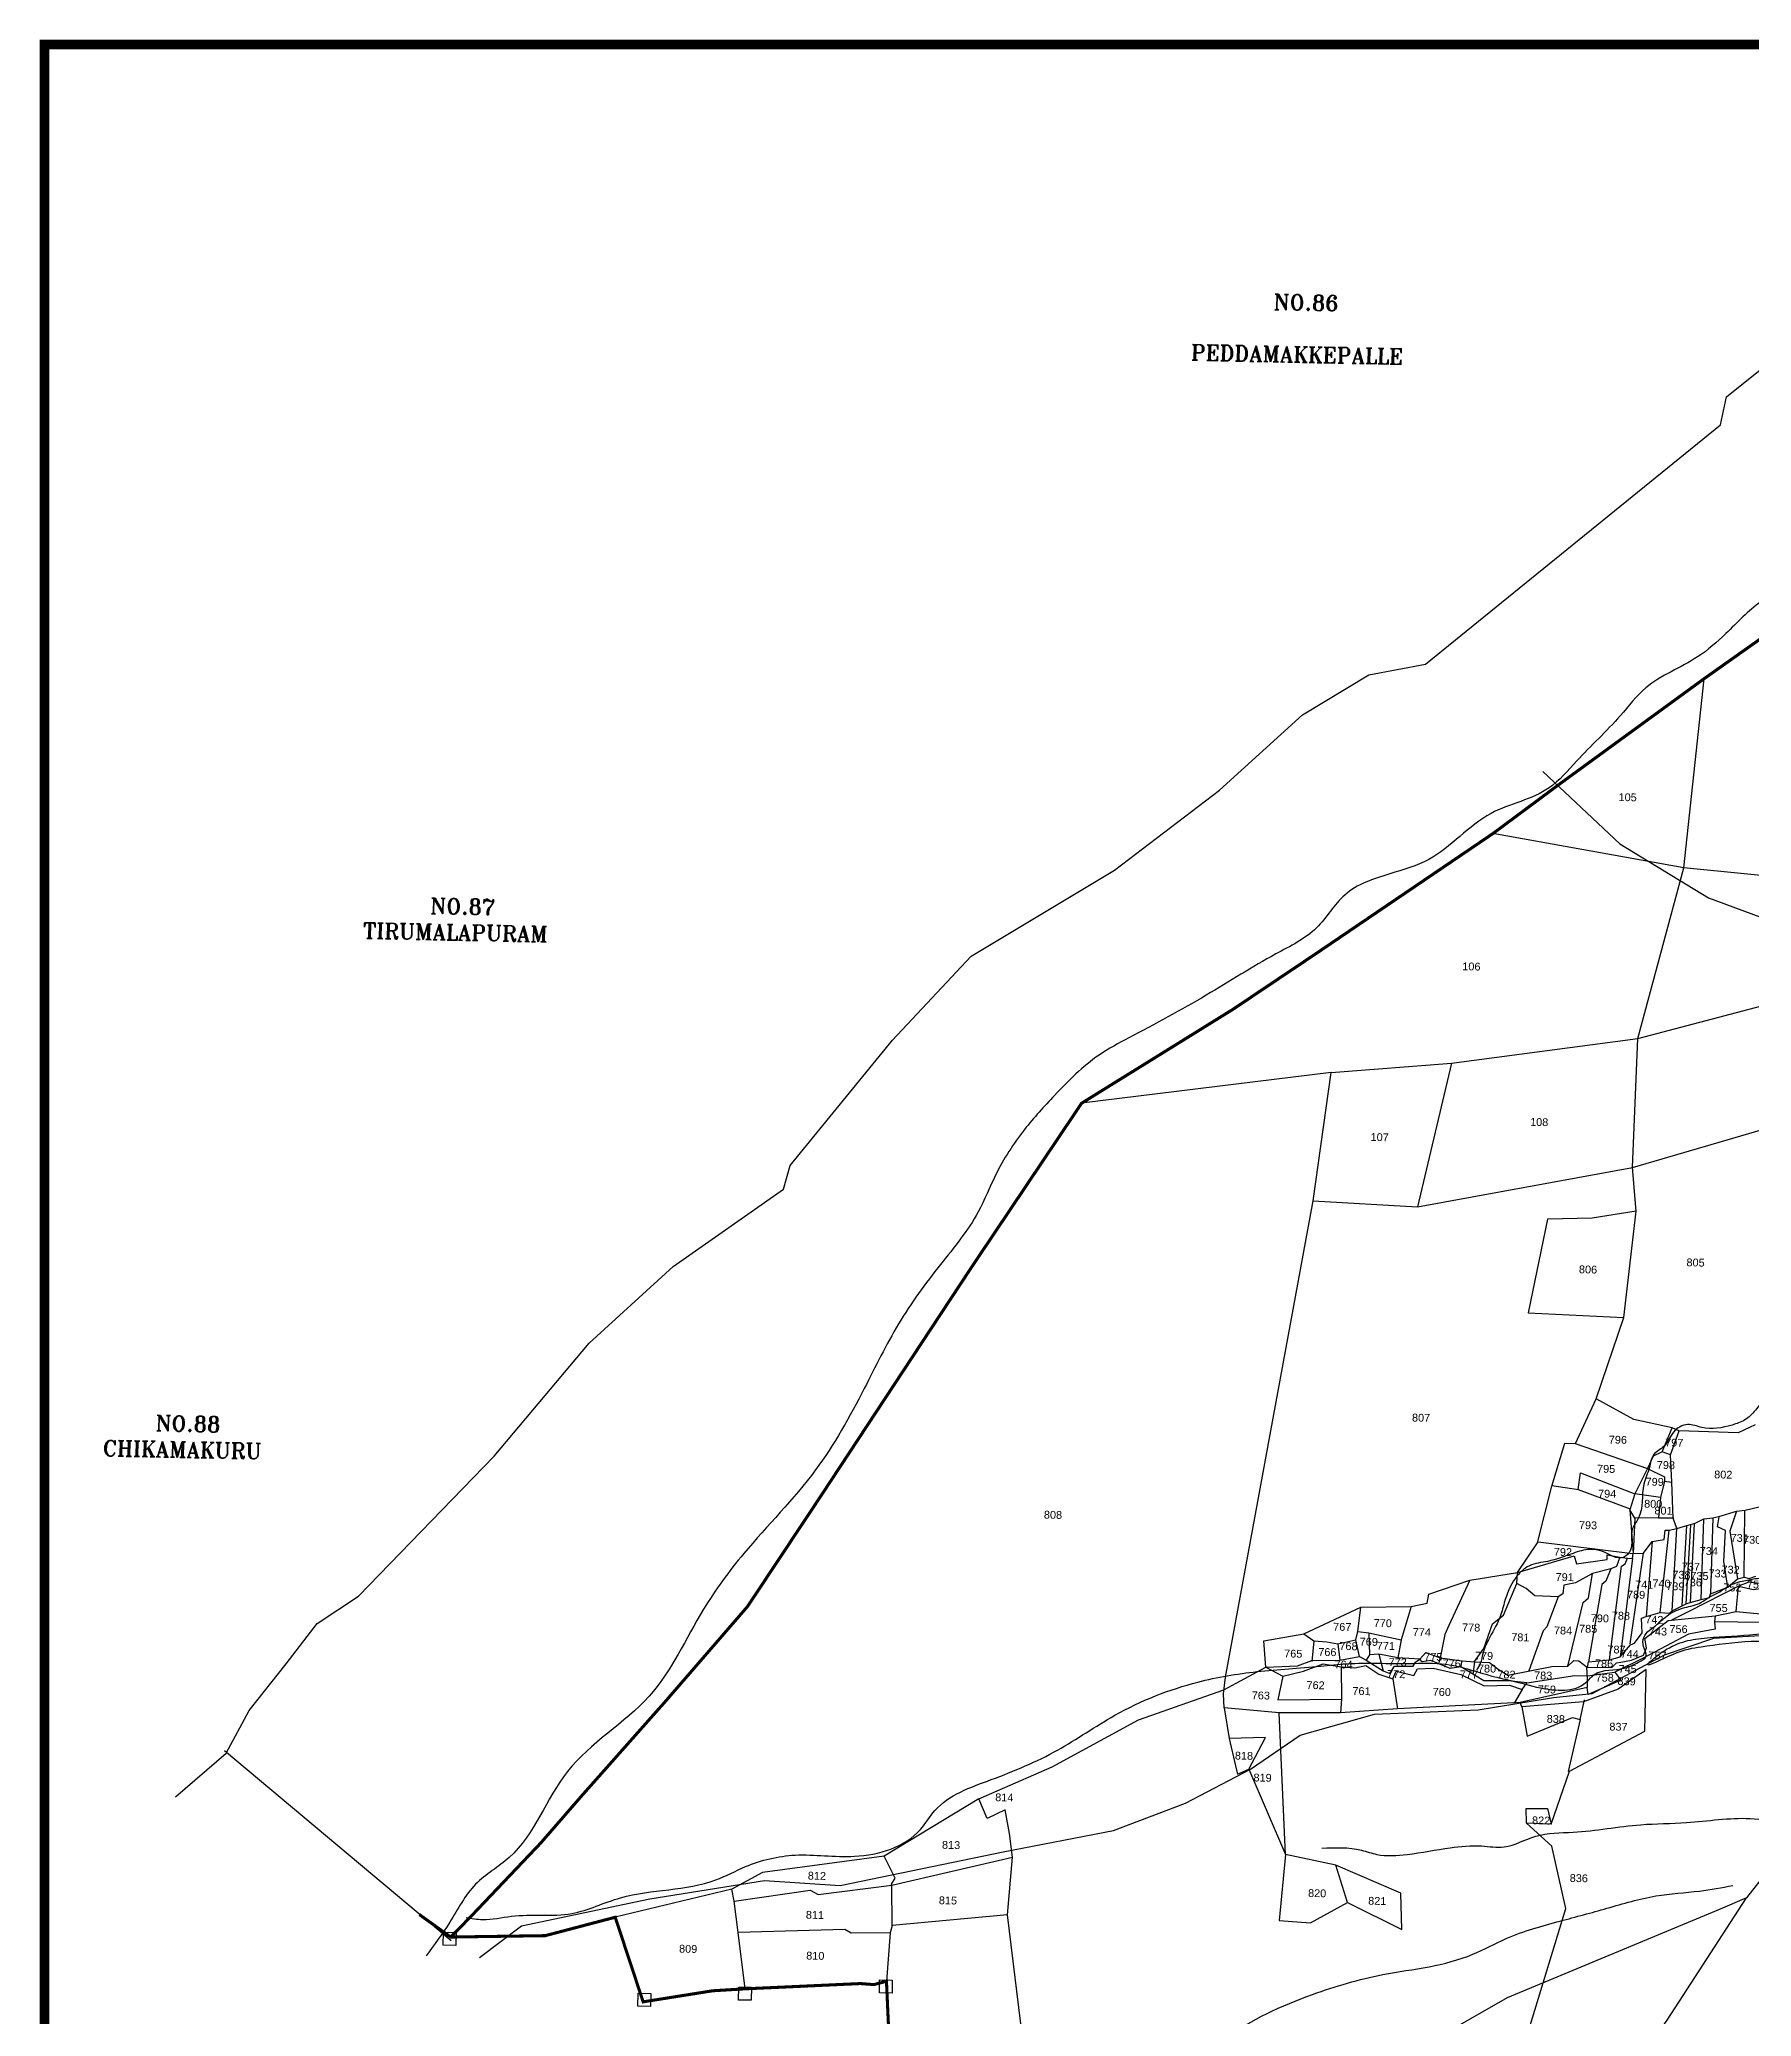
# Model space of a CAD drawing. Header units: inches. Extents: x 180371 to 213934, y 1621195 to 1632901.
# Drawn here: x 180371 to 183171, y 1626032 to 1629266 of the extents above; entities that cross this region are included whole.
import ezdxf
from ezdxf.enums import TextEntityAlignment as Align

# ---------------------------------------------------------------- set-up
doc = ezdxf.new("R2010")
doc.units = ezdxf.units.IN
doc.header["$MEASUREMENT"] = 0
for name, color, linetype in [('DIMENSION', 7, 'Continuous'), ('PAPER SIZE', 5, 'Continuous'), ('PLOTS', 7, 'Continuous'), ('ROAD', 1, 'Continuous'), ('STREAM', 4, 'Continuous'), ('VILLAGE BOUNDARY', 5, 'Continuous'), ('VILLAGE BOUNDRY STONES', 1, 'Continuous')]:
    doc.layers.add(name, color=color, linetype=linetype)
doc.styles.add('section', font='romant.shx', dxfattribs={"height": 2})
doc.styles.get("Standard").update_dxf_attribs({"font": 'arial.ttf'})

msp = doc.modelspace()

# ---------------------------------------------------------------- linework, layer by layer
at = {"layer": 'PAPER SIZE', "color": 5, "const_width": 16}
msp.add_lwpolyline([(180378.6, 1629257.8), (190010.1, 1629257.8), (190010.1, 1621202.7), (180378.6, 1621202.7)], close=True, dxfattribs=at)
at = {"layer": 'PLOTS'}
for points in [[(182483.4, 1627575.9), (182680.2, 1627591.2), (182985.2, 1627631.9), (183370, 1627733.1), (183557.9, 1627731.3), (183656.1, 1627740.2), (183647.3, 1627856.9), (183404, 1628440)], [(183176.9, 1626999.6), (183149.4, 1626986.5), (183052.2, 1626990.1), (183041, 1626995), (182978.3, 1627008.2), (182917.1, 1627042), (182962.2, 1627175.3), (182982.5, 1627349.1), (182976.1, 1627420.7), (182985.2, 1627631.9), (183060.5, 1627910.8), (183093.5, 1628220.3)], [(184455.2, 1628052.1), (184331.7, 1628044.9), (184309, 1627941), (184159.7, 1627946.1), (184137.9, 1627866), (184088.5, 1627865.6), (184063.7, 1627863.2), (183928.9, 1627856.3), (183723.4, 1627856.5), (183647.3, 1627856.9), (183262.9, 1627890.9), (183060.5, 1627910.8), (182748.1, 1627967)], [(182680.2, 1627591.2), (182624.6, 1627356.4)], [(183225.1, 1626675.8), (183110.7, 1626677.4), (183111.4, 1626665.6), (183068, 1626657), (182994, 1626618.1), (182947.6, 1626595), (182957.5, 1626582.1), (182903.9, 1626558.7), (182902.3, 1626570), (182792.7, 1626545.6), (182591.9, 1626535), (182498.8, 1626528.8), (182398.3, 1626528.7), (182308.4, 1626536.7), (182307.4, 1626559.7), (182310.5, 1626586.7), (182454.2, 1627365.9), (182483.4, 1627575.9), (182075.2, 1627525.8)], [(182454.2, 1627365.9), (182624.6, 1627356.4), (182976.1, 1627420.7), (183366, 1627534.7)], [(182982.5, 1627349.1), (182910.5, 1627337.7), (182837.3, 1627336.3), (182805.8, 1627183), (182962.2, 1627175.3)], [(182376.3, 1626603.5), (182373.3, 1626646.2), (182438.9, 1626658), (182532.1, 1626701.2), (182614.3, 1626702.6), (182640.3, 1626707.8), (182643.2, 1626722.9), (182710.3, 1626745.4), (182788.2, 1626757.9), (182820.8, 1626806.5), (182844.4, 1626899.6), (182865.4, 1626969.7), (182882.9, 1626969.4), (182917.1, 1627042)], [(183038.7, 1626950.8), (183024.7, 1626955.3), (183041, 1626995)], [(182882.4, 1626969.1), (183000.6, 1626928.2), (183028.6, 1626914.5), (183028.9, 1626907.5), (183022.1, 1626881), (183018.6, 1626847.4), (182980, 1626847.2), (182971.7, 1626860.4)], [(183041, 1626695.2), (183048.6, 1626830), (183043.1, 1626846.9), (183040.6, 1626905.8), (183038.7, 1626950.8), (183052.6, 1626989.7)], [(183024.7, 1626955.3), (183010.3, 1626948.6), (183000.6, 1626928.2), (182980.4, 1626887.1), (182971.7, 1626860.4), (182977.4, 1626789.2)], [(182972.8, 1626861.6), (182887.9, 1626893.2), (182844.5, 1626899.8)], [(182887.4, 1626893.9), (182891, 1626921.1), (182980.4, 1626887.1)], [(183028.9, 1626907.5), (183040.6, 1626905.8)], [(182822.2, 1626808.5), (182971.9, 1626789.9), (182977.4, 1626789.2), (182994.1, 1626789.6), (183008.4, 1626808.8), (183028.1, 1626812.3), (183030, 1626827.3), (183036.2, 1626827.3), (183048.6, 1626830), (183065, 1626834.9), (183071.4, 1626836.8), (183078.9, 1626839), (183093, 1626845.7), (183107.7, 1626847.5), (183117.6, 1626850), (183146.7, 1626858.6), (183160.6, 1626860.2), (183183.6, 1626865.6)], [(183022.1, 1626881), (182980.4, 1626887.1)], [(182980, 1626847.2), (182977.4, 1626789.2)], [(183018.6, 1626847.4), (183043.9, 1626847.5)], [(183057.4, 1626703.6), (183065, 1626834.9)], [(183064, 1626707.1), (183071.5, 1626836.2)], [(183077.2, 1626837.8), (183070.5, 1626708.8)], [(183088.8, 1626713.8), (183093, 1626845.7)], [(183107.7, 1626847.5), (183104.1, 1626723.4)], [(183132.1, 1626734), (183125.7, 1626776.2), (183128.6, 1626826.8), (183115.1, 1626832.8), (183118.2, 1626849.4)], [(183146.7, 1626858.6), (183135.7, 1626826), (183148, 1626747.7)], [(183158.8, 1626750.6), (183160, 1626859.5)], [(183008.4, 1626808.8), (182998.8, 1626685.9)], [(183021.7, 1626692.5), (183036.2, 1626827.3)], [(182717.7, 1626612.6), (182733.3, 1626633.9), (182747.5, 1626674.4), (182765.3, 1626688.5), (182787.3, 1626740.2), (182788.2, 1626757.9), (182881, 1626785.3), (182884.9, 1626772.1), (182934.7, 1626779.2), (182934.8, 1626787.3), (182955.5, 1626783.4), (182968.3, 1626781.8), (182976.2, 1626780.8), (182977.4, 1626789.2)], [(182955.5, 1626783.4), (182949.9, 1626767.9), (182940.8, 1626763.9), (182910.9, 1626756.4), (182882.9, 1626741.1), (182863.9, 1626737.3), (182862.5, 1626723.3), (182854.5, 1626718.6), (182816.7, 1626720), (182802.4, 1626732.1), (182787.3, 1626740.2)], [(182938.5, 1626615.4), (182958.2, 1626768.5), (182964.3, 1626772.4), (182968.3, 1626781.8)], [(182976.2, 1626780.8), (182956, 1626620.2)], [(182972.7, 1626641.5), (182994.1, 1626789.6)], [(181907.3, 1626388), (182027.1, 1626440.3), (182168.2, 1626517.1), (182308, 1626566.2), (182376.3, 1626603.5), (182428.6, 1626605.7), (182451.9, 1626614.1), (182497.8, 1626614.9), (182529.7, 1626620.6), (182540.6, 1626614.9), (182568.6, 1626597.4), (182579.4, 1626592.8), (182587.2, 1626605), (182617.4, 1626605.1), (182621.4, 1626611.7), (182628.4, 1626616.6), (182638.4, 1626627.3), (182661.5, 1626618.8), (182697.7, 1626613.7), (182717.6, 1626611.8), (182742.6, 1626610.8), (182756.7, 1626599.9), (182772.5, 1626590.4), (182808.2, 1626597.4), (182844.1, 1626604.5), (182870.3, 1626604.7), (182880.5, 1626614.2), (182888.7, 1626613.8), (182902.6, 1626602.6), (182904.3, 1626611.8), (182938.5, 1626615.4), (182956, 1626620.2), (182972.8, 1626640), (182979.5, 1626642.3), (182992.3, 1626659.5), (182991.3, 1626683.7), (182998.8, 1626685.9), (183021.7, 1626692.5), (183037, 1626691.8), (183041, 1626695.2), (183057.4, 1626703.6), (183064, 1626707.1), (183070.5, 1626708.8), (183088.8, 1626713.8), (183102.3, 1626717.5), (183104.1, 1626723.4), (183132.1, 1626734), (183148, 1626747.7), (183158.8, 1626750.6), (183166.9, 1626748.6), (183178.3, 1626751.9)], [(182710.3, 1626745.4), (182676, 1626671.2), (182669.3, 1626656.7), (182661.5, 1626618.8), (182659.4, 1626610.5)], [(182870.3, 1626604.7), (182895.6, 1626709.1), (182904.3, 1626716.9), (182910.9, 1626756.4)], [(182902, 1626589), (182901.9, 1626594), (182901.7, 1626603.4), (182942.4, 1626602.6), (182950.4, 1626610.4), (182957, 1626611.2), (182974.9, 1626614.7), (182994.5, 1626622.7), (182999.4, 1626634.9), (182996.3, 1626650.3), (183034.8, 1626679.4), (183111.3, 1626687.5), (183145.9, 1626694.4), (183225.6, 1626686.8), (183224.9, 1626703.8), (183314.2, 1626708.3), (183354.2, 1626730.3), (183366, 1626730.2), (183366.1, 1626741.8), (183379.2, 1626747.5), (183381.6, 1626737.2), (183366, 1626730.2)], [(182940.8, 1626763.9), (182932.5, 1626744.1), (182926.1, 1626738.7), (182904.3, 1626611.8)], [(183224.9, 1626750.3), (183194.8, 1626748.9), (183184.4, 1626740.3), (183166.8, 1626742.3), (183149.8, 1626735.9), (183068.4, 1626694.4), (183040.1, 1626679.9)], [(183145.9, 1626694.4), (183149.8, 1626735.9), (183173.6, 1626730.4), (183186.1, 1626732), (183184.4, 1626740.3)], [(182854.5, 1626718.6), (182836.3, 1626669.2), (182830.2, 1626662.7), (182807, 1626597.2)], [(182438.9, 1626658), (182455.3, 1626646.6), (182476.3, 1626644.5), (182494.4, 1626641.2), (182523.9, 1626648.2), (182526.8, 1626661.9), (182532.1, 1626701.2)], [(182614.3, 1626702.6), (182598, 1626648.1), (182592.5, 1626618.6), (182561.5, 1626624.3), (182546.3, 1626623.5), (182540.6, 1626614.9)], [(183111.3, 1626687.5), (183110.7, 1626677.4)], [(182455.3, 1626646.6), (182451.7, 1626612.7)], [(182494.4, 1626641.2), (182497.8, 1626614.9)], [(182529.7, 1626620.6), (182523.9, 1626648.2)], [(182526.8, 1626661.9), (182545.2, 1626659.5), (182598, 1626648.1)], [(182545.2, 1626659.5), (182546.3, 1626623.5)], [(182376.3, 1626603.5), (182404.4, 1626588.3), (182438.1, 1626596.6), (182470.3, 1626608.6), (182499.6, 1626603.9), (182522.3, 1626602.4), (182539.9, 1626606.2), (182561.3, 1626592), (182584.3, 1626584), (182589.6, 1626597), (182618.8, 1626589.5), (182624.7, 1626600.5), (182650, 1626601.5), (182695.3, 1626591.5), (182733.8, 1626572.6), (182774.9, 1626574.1), (182795.9, 1626566.5), (182803.7, 1626577.4), (182773.7, 1626580.8), (182733.3, 1626581.2), (182695.7, 1626604.1), (182678.3, 1626601.2), (182659.5, 1626608.9), (182646.2, 1626614.3), (182632.2, 1626611.9), (182628.4, 1626616.6), (182592.5, 1626618.6), (182592.5, 1626618.6)], [(182561.5, 1626624.3), (182568.6, 1626597.4)], [(182695.7, 1626604.1), (182697.7, 1626613.7)], [(182717.6, 1626611.8), (182715, 1626591.4)], [(182404.4, 1626588.3), (182396.2, 1626549.6), (182500.3, 1626551.1)], [(182499.6, 1626603.9), (182500.3, 1626551.1), (182498.8, 1626528.8)], [(182584.3, 1626584), (182591.9, 1626535)], [(182843.2, 1626346.2), (182873, 1626433.4), (182996.7, 1626498.5), (182998.9, 1626599.6), (182953, 1626567.4), (182896.1, 1626546.7), (182795.5, 1626538.2), (182792.7, 1626545.6)], [(182803.7, 1626577.4), (182882, 1626589.7), (182902, 1626589), (182902.3, 1626570)], [(182902, 1626589), (182947.6, 1626595)], [(182795.9, 1626566.5), (182783, 1626544.3)], [(182795.5, 1626538.2), (182804, 1626490.3), (182877.9, 1626520.8), (182890.5, 1626517.7), (182897.8, 1626549.6)], [(182308.4, 1626536.7), (182316.7, 1626486.6), (182326.9, 1626442), (182330, 1626428.3), (182349, 1626436.7), (182375.8, 1626488.3), (182316.7, 1626486.6)], [(182408.5, 1626296.8), (182398.3, 1626528.7)], [(182890.5, 1626517.7), (182870.9, 1626432.4)], [(182349, 1626436.7), (182408.5, 1626296.8), (182398.1, 1626188.8), (182449.6, 1626185), (182510.1, 1626218.4), (182599.1, 1626174.2), (182597.5, 1626233.6), (182491.3, 1626279.4), (182408.5, 1626296.8)], [(182159.9, 1624922.6), (182164.9, 1624938.4), (182171.3, 1625077.1), (182122.1, 1625231.9), (182055.7, 1625185.5), (182011.2, 1625410.3), (182003.4, 1625792.7), (181954.2, 1626198), (181962.1, 1626292.6), (181957.3, 1626331.2), (181950.1, 1626370), (181920.6, 1626355.7), (181907.3, 1626388), (181752.3, 1626294.3), (181553, 1626267.3), (181503, 1626240.4), (181312.3, 1626194.2)], [(182164.9, 1624938.4), (182191.7, 1624938.2), (182668.7, 1624956), (182671.3, 1624961.5), (182642.1, 1625157.9), (182602.7, 1625369.4), (182785.7, 1625940.4), (182867.1, 1626208.4), (182844.6, 1626310.4), (182802.8, 1626348), (182802.3, 1626371.9), (182837.4, 1626372), (182843.2, 1626346.2), (182802.8, 1626348)], [(181507.1, 1626220.5), (181631.3, 1626238.4), (181644.3, 1626231.2), (181764.6, 1626246.7), (181962.1, 1626292.6)], [(181765.4, 1626180.9), (181764.6, 1626246.7), (181764.2, 1626248.5), (181770.2, 1626258), (181752.3, 1626294.3)], [(182510.1, 1626218.4), (182491.3, 1626279.4)], [(181524.8, 1626077.1), (181513.5, 1626169), (181507.1, 1626220.5), (181503, 1626240.4)], [(181954.2, 1626198), (181765.4, 1626180.9), (181761.8, 1626168.6), (181756, 1626089.5)], [(181761.8, 1626168.6), (181698.2, 1626168.2), (181688, 1626174), (181513.5, 1626169)]]:
    msp.add_lwpolyline(points, dxfattribs=at)
at = {"layer": 'ROAD'}
for points in [[(180593.2, 1626391.1), (180676, 1626462.6), (180713.5, 1626532.3), (180773.8, 1626608.8), (180824.8, 1626674.6), (180892.5, 1626719.3), (181114.1, 1626948.5), (181269.7, 1627133.4), (181407, 1627258.6), (181587.4, 1627385.1), (181598.3, 1627423.9), (181765.9, 1627628.8), (181894.5, 1627766.4), (182129, 1627906.9), (182300.9, 1628038), (182436.4, 1628161.1), (182544.8, 1628226.8), (182637.7, 1628243.8), (183120.4, 1628635.4), (183130, 1628681.4), (183484.2, 1628965)], [(182829.4, 1628068.2), (182955.7, 1627950.3), (183100.8, 1627862), (183268.3, 1627799.9), (183408, 1627758.4), (183507, 1627668.3), (183593.6, 1627578.7), (183703.4, 1627574.2), (183808.3, 1627551.7), (183925.8, 1627538.5), (184012.2, 1627531.1), (184037.9, 1627531.8)], [(184239.2, 1626764), (184191.7, 1626720.9), (184160.1, 1626675), (184044.5, 1626611.3), (183840.3, 1626510.3), (183751.8, 1626455.2), (183576.6, 1626385.9), (183478.9, 1626353.8), (183418.6, 1626343.5), (183349.6, 1626327), (183226.8, 1626265.7), (183184.4, 1626253.8), (183163, 1626226), (183119.9, 1626207.2), (182771.3, 1626062.1), (182572.1, 1625948.3), (182398.1, 1625811.7), (182346.5, 1625774), (182179.4, 1625657.2), (182089.2, 1625598.3), (181875, 1625430.1), (181683.9, 1625271), (181526.6, 1625188)], [(181090.4, 1626128.2), (181159.2, 1626180.1), (181368.8, 1626224.1), (181556.4, 1626254.2), (181680.2, 1626246), (181946.7, 1626301.1), (182127.5, 1626336), (182245.4, 1626380.6), (182351.6, 1626436.6), (182432.5, 1626492.3), (182554.2, 1626526.6), (182724.1, 1626533.6), (182847, 1626553.6), (182910.3, 1626560.4), (183028.5, 1626623.4), (183109.4, 1626650.5), (183280, 1626660.8)], [(180673, 1626467), (181044, 1626156.4)], [(182181.2, 1624904.2), (182272.8, 1625075), (182399.7, 1625172), (182540.5, 1625283.7), (182801.9, 1625697.5), (183033, 1626026.1), (183163, 1626226)]]:
    msp.add_lwpolyline(points, dxfattribs=at)
at = {"layer": 'STREAM'}
for points in [[(184101.8, 1628954.5), (184076.9, 1628931.5), (184030.8, 1628897.3), (183996.6, 1628883.8), (183913.7, 1628825.4), (183847, 1628782.6), (183791.7, 1628748.4), (183752.6, 1628715.5), (183718.3, 1628686.5), (183651, 1628654.2), (183592.1, 1628596), (183523, 1628550.1), (183466.1, 1628516.7), (183410.8, 1628480.1), (183365.5, 1628464.2), (183303.2, 1628407.9), (183230.2, 1628370), (183186.4, 1628346), (183129.1, 1628294.2), (183082.6, 1628255.8), (182998.2, 1628205.4), (182956.3, 1628159.7), (182885, 1628085.7), (182840, 1628041.7), (182745, 1627999.8), (182643.1, 1627924.7), (182579.3, 1627901.1), (182505.5, 1627866.4), (182459.5, 1627812.8), (182392.9, 1627770), (182279.2, 1627702.5), (182152.6, 1627632.8), (182103.7, 1627604.6), (182031, 1627538.7), (181981.7, 1627482.8), (181934.5, 1627408.3), (181906, 1627347.9), (181844.5, 1627262.2), (181775.7, 1627164.7), (181719.7, 1627059.2), (181639.9, 1626926), (181522.6, 1626789), (181456.6, 1626697.9), (181367.7, 1626555.8), (181234.2, 1626432.6), (181138.9, 1626292), (181084, 1626248.2), (181041.7, 1626186.1), (181003.1, 1626131.1)], [(181652.2, 1625047.6), (181674.7, 1625072.5), (181721, 1625122.3), (181760.1, 1625142.2), (181819.6, 1625181), (181860.3, 1625213.5), (181924.5, 1625223.6), (181994.7, 1625230.2), (182020.1, 1625253.4), (182068.7, 1625280.4), (182130.5, 1625301.2), (182192.3, 1625320.7), (182274.8, 1625344.4), (182330.6, 1625363.3), (182407.4, 1625399.1), (182478.3, 1625408.3), (182508.7, 1625409.7), (182600.9, 1625416.6), (182690.4, 1625422.1), (182812.7, 1625434.4), (182884.3, 1625441.6), (182983.4, 1625461.7), (183028.8, 1625464.1), (183082.7, 1625487.7), (183230.9, 1625532.2), (183313.7, 1625567.2), (183325.6, 1625595), (183411.5, 1625617.3), (183473.4, 1625638.1), (183528.1, 1625669.1), (183547.3, 1625694.7), (183579.2, 1625722.1), (183647, 1625765.1), (183705.8, 1625804.7), (183761.3, 1625838.9), (183812.5, 1625863.3), (183852.6, 1625897.2), (183876.6, 1625929.4), (183907.9, 1625953), (183966.8, 1625993.9), (184041.4, 1626054.5), (184072.4, 1626101.2), (184119.6, 1626157), (184146.7, 1626176.5), (184227, 1626214), (184259.5, 1626232.7), (184279.7, 1626278.3), (184299.5, 1626296.6), (184350.2, 1626327.7), (184396.6, 1626344.1), (184450.3, 1626328.3), (184480.6, 1626305.7), (184503.9, 1626301.3), (184544.4, 1626321.1), (184567.9, 1626354.2), (184633.9, 1626417), (184677.9, 1626476.8), (184718.2, 1626556.8), (184728.7, 1626583.9), (184746.4, 1626633), (184765.8, 1626730.5), (184778.1, 1626780.3), (184796.9, 1626850.7), (184828.3, 1626920.1), (184851.8, 1626959.7), (184875.7, 1626985.9), (184926.8, 1627064.6), (185022.1, 1627124.1), (185040, 1627151.8), (185134.7, 1627210.6), (185188.9, 1627250.2), (185205.3, 1627271.3), (185252.8, 1627338.1), (185285.8, 1627419.5), (185328.8, 1627465.4), (185405.8, 1627507.9), (185453.4, 1627551), (185546.3, 1627650.3), (185602.2, 1627705.2), (185638, 1627729.9), (185676, 1627756.5), (185700.5, 1627783.4), (185718.4, 1627908.9), (185726.4, 1628007.5), (185740.9, 1628100), (185746.7, 1628154.6), (185747.1, 1628177.3), (185774.2, 1628294.5), (185822.5, 1628370.9), (185859.8, 1628436.2), (185894.9, 1628487.6), (185964.9, 1628611.4), (186020.7, 1628696.4), (186059.5, 1628768.4), (186115.7, 1628840.6), (186167.2, 1628877.7), (186203.9, 1628875.6), (186304.2, 1628894.4), (186373.5, 1628889.8), (186439.4, 1628872.5), (186502, 1628848.8), (186558.3, 1628832.8), (186600.7, 1628817), (186631.3, 1628800.3), (186680.1, 1628784.4), (186728.9, 1628765.3), (186778.7, 1628745.1), (186826.3, 1628723.9), (186853, 1628719.1), (186865.7, 1628717.8), (186883.9, 1628719.5), (186906.5, 1628725.5), (186923.8, 1628734.8), (186949, 1628766.3)], [(181068.5, 1626193.9), (181095.2, 1626190.4), (181142.5, 1626195.9), (181241.2, 1626200.4), (181321.1, 1626226.1), (181476.9, 1626255.2), (181525.5, 1626277), (181606.5, 1626295.8), (181703.7, 1626293.9), (181811.7, 1626337.9), (181835.1, 1626368.6), (181927.4, 1626419.3), (182035.9, 1626467.7), (182129.6, 1626524.5), (182265.5, 1626578.9), (182361.9, 1626596), (182466, 1626605), (182509.7, 1626608.9), (182611.2, 1626609.3), (182671.5, 1626608.1), (182751.2, 1626587.5), (182777.3, 1626581.4), (182825.8, 1626569.5), (182899.9, 1626578), (182914.6, 1626591.6), (182962.9, 1626601.5), (182986.4, 1626611.5), (182998.5, 1626621.1), (182994.4, 1626637.1), (182994.7, 1626652), (183016.9, 1626673.4), (183035.1, 1626688.9), (183061.7, 1626700.7), (183088.2, 1626709.1), (183101.8, 1626717.7), (183119.1, 1626726.7), (183130.9, 1626734.6), (183155.8, 1626744.1), (183177.2, 1626748.1), (183205.8, 1626752.4), (183219, 1626757.2), (183236.2, 1626764.6), (183264.2, 1626754.7), (183291.8, 1626748.3), (183287.8, 1626748.4), (183314, 1626752.6), (183333, 1626753), (183347.5, 1626761.6), (183348.4, 1626773.5), (183345.1, 1626784.2), (183352.2, 1626817.9), (183348.7, 1626840.7), (183348.5, 1626858.8), (183333.5, 1626885.1), (183328.9, 1626905.6), (183328.6, 1626931.3), (183330.3, 1626957.3), (183362.8, 1626999.4), (183375.8, 1627018.3), (183418.6, 1627022.5), (183447.1, 1627011.1), (183475.4, 1626999.7), (183534.4, 1626996.4), (183577, 1627000.4), (183602.7, 1627012.3), (183635.3, 1627032.5), (183663.1, 1627051.7), (183704.6, 1627067.6), (183726, 1627070.3), (183756.5, 1627081), (183799.3, 1627116.3), (183845.9, 1627133.6), (183868.3, 1627143.1), (183882.8, 1627182.7), (183883, 1627241.3), (183897.9, 1627267.4), (183987.7, 1627258.6), (184022.1, 1627258.9), (184038.2, 1627318.7), (184029.3, 1627348.7), (184011.8, 1627366.4), (183999.4, 1627395.5), (183977.8, 1627408.3), (183949.1, 1627413.9), (183926.8, 1627419.8), (183895.6, 1627422.4), (183846.7, 1627415.4), (183811.5, 1627417.3), (183763.1, 1627406.1), (183714.9, 1627389.4), (183658.8, 1627353.8), (183624.2, 1627350.5), (183615.9, 1627338.8), (183564.7, 1627318.3), (183548.8, 1627314.9), (183529.1, 1627310.6), (183506.6, 1627304.9), (183479.4, 1627298), (183431.5, 1627296.1), (183381.9, 1627303.6), (183357.7, 1627307.2), (183328.1, 1627305), (183313.5, 1627290.4), (183287.4, 1627275.4), (183253.5, 1627275.1), (183222.4, 1627272.3), (183200.3, 1627271.5), (183202.4, 1627236.9), (183203.7, 1627208.9), (183213.3, 1627154.5), (183210.5, 1627112.3), (183208.9, 1627082), (183203, 1627060.2), (183192.2, 1627043.5), (183177.4, 1627023.5), (183160.1, 1627007.9), (183139.1, 1626999.4), (183089.7, 1626995.4), (183066.5, 1627000.3), (183043.8, 1626988.3), (183027.9, 1626964.8), (183010.8, 1626950.7), (183003.9, 1626930), (182994.9, 1626902.8), (182985.8, 1626846.5), (182976, 1626828.8), (182972.8, 1626794.6), (182961.6, 1626782.9), (182927, 1626792.5), (182906.7, 1626795.9), (182879.2, 1626789.5), (182837.6, 1626776.4), (182807.6, 1626769), (182784.8, 1626749.1), (182766.6, 1626708.7), (182758.7, 1626683), (182740.6, 1626648), (182731.6, 1626625.3), (182727.4, 1626609.5), (182721.2, 1626598.7)], [(182468.1, 1626307.4), (182532.9, 1626303.9), (182558.2, 1626297), (182607.6, 1626296.9), (182678.1, 1626307.8), (182729.5, 1626310.8), (182766.2, 1626309.2), (182818.2, 1626326.8), (182879.1, 1626333.3), (182989.9, 1626345.6), (183064.8, 1626349.1), (183168.8, 1626355.7), (183224.4, 1626348.7), (183278.7, 1626342.2), (183346.8, 1626343.1), (183383.7, 1626352.8), (183458.1, 1626417.3), (183556.7, 1626486.4), (183591.9, 1626540.8), (183652.5, 1626596.2), (183673.5, 1626629.8), (183691.9, 1626678.8), (183745, 1626721.2), (183795.2, 1626769.4), (183848.5, 1626752.9), (183884, 1626738.1), (183931.7, 1626735.8), (183993.5, 1626720.5), (184060.2, 1626717.4), (184128.4, 1626719.7), (184178.9, 1626727.3), (184229, 1626736.3), (184264.9, 1626740.1), (184326.6, 1626733.8), (184418.5, 1626716.8), (184439.3, 1626707.7), (184490.6, 1626690.7), (184533.6, 1626664.4), (184560, 1626640.7), (184585.9, 1626625.6), (184613.4, 1626624.4), (184638.7, 1626615.2), (184672.4, 1626594.2), (184706, 1626568.8), (184721.8, 1626559.1)], [(184721.2, 1626575), (184705.1, 1626594.2), (184658.8, 1626620), (184582.7, 1626668.3), (184547.3, 1626692.9), (184515.9, 1626707.8), (184485.5, 1626724.7), (184424.6, 1626743.4), (184378, 1626757.8), (184338, 1626763.6), (184299.1, 1626762.8), (184268.9, 1626758.6), (184225.2, 1626751.8), (184165.2, 1626747.3), (184087.4, 1626752.3), (184022.5, 1626760.4), (183926.4, 1626772.6), (183852.2, 1626783.2), (183798.6, 1626787.4), (183678.7, 1626784.1), (183591.4, 1626777.2), (183540.1, 1626763.4), (183478.9, 1626744.1), (183445.8, 1626730.5), (183385.8, 1626710.8), (183349.2, 1626693), (183326.6, 1626678), (183279.6, 1626668.6), (183211.2, 1626660.9), (183168.5, 1626656.2), (183088.8, 1626650.4), (183018.1, 1626623), (183001.2, 1626607.4), (183041.8, 1626623.7), (183088.8, 1626636.2), (183170.6, 1626645.1), (183239.9, 1626647.1), (183312.8, 1626660.3), (183353.8, 1626668.6), (183381.8, 1626685.1), (183416.6, 1626713.5), (183469.5, 1626729.4), (183594.3, 1626766.8), (183703.4, 1626777.3), (183760.1, 1626774.2), (183806.8, 1626772.4), (183849.4, 1626774.7), (183948.2, 1626759.6), (184005, 1626747.9), (184075.4, 1626740), (184162.1, 1626733.9), (184236.5, 1626741.3), (184278.9, 1626750.4), (184333.8, 1626758.4), (184417.1, 1626735.1), (184490.5, 1626712), (184539.9, 1626683.9), (184590.8, 1626647.5), (184632.4, 1626629.6), (184693.4, 1626586.2), (184704.8, 1626575.9), (184721.2, 1626575)], [(181752.6, 1625804.2), (181820, 1625838.4), (181879.9, 1625867.6), (181948.2, 1625877.1), (182001.2, 1625883.3), (182043.4, 1625888.2), (182118.7, 1625924.4), (182141.6, 1625944.9), (182199.4, 1625936.5), (182254.1, 1625954.3), (182310, 1625995.9), (182452.9, 1626067.9), (182568, 1626100.4), (182643.6, 1626113.3), (182715, 1626133.6), (182769.9, 1626159.3), (182858.1, 1626188), (182934.6, 1626208.9), (183014.7, 1626229.1), (183085.9, 1626237.1), (183140.4, 1626246.1)]]:
    msp.add_spline(points, degree=3, dxfattribs=at)
at = {"layer": 'VILLAGE BOUNDARY', "const_width": 5}
for points in [[(181043.2, 1626161.8), (181075.4, 1626194.6), (181190.6, 1626315.8), (181257.8, 1626393.2), (181394.4, 1626547.3), (181528.7, 1626702.5), (181645.5, 1626878.5), (181823.7, 1627149.1), (181897.4, 1627260.9), (182075.2, 1627525.8), (182322.9, 1627679.5), (182457.5, 1627769.8), (182748.1, 1627967), (182857.4, 1628048.2), (183093.5, 1628220.3), (183404, 1628440)], [(181764.5, 1625899.8), (181756, 1626089.5), (181735.4, 1626084), (181713.6, 1626085.7), (181524.8, 1626077.1), (181471.7, 1626073.9), (181358, 1626055.8), (181312.3, 1626194.2), (181198, 1626164.1), (181043.2, 1626161.8), (180991.9, 1626198.6)]]:
    msp.add_lwpolyline(points, dxfattribs=at)
at = {"layer": 'VILLAGE BOUNDARY'}
for points in [[(181043.2, 1626161.8), (181075.4, 1626194.6), (181190.6, 1626315.8), (181257.8, 1626393.2), (181394.4, 1626547.3), (181528.7, 1626702.5), (181645.5, 1626878.5), (181823.7, 1627149.1), (181897.4, 1627260.9), (182075.2, 1627525.8), (182322.9, 1627679.5), (182457.5, 1627769.8), (182748.1, 1627967), (182857.4, 1628048.2), (183093.5, 1628220.3), (183404, 1628440)], [(181764.5, 1625899.8), (181756, 1626089.5), (181735.4, 1626084), (181713.6, 1626085.7), (181524.8, 1626077.1), (181471.7, 1626073.9), (181358, 1626055.8), (181312.3, 1626194.2), (181198, 1626164.1), (181043.2, 1626161.8), (180991.9, 1626198.6)]]:
    msp.add_lwpolyline(points, dxfattribs=at)
at = {"layer": 'VILLAGE BOUNDRY STONES'}
for points in [[(181031.5, 1626169.8), (181052.2, 1626169.4), (181051.7, 1626148.1), (181031.1, 1626148.5)], [(181744.8, 1626091.7), (181765.5, 1626091.3), (181765.1, 1626070.1), (181744.4, 1626070.5)], [(181349.9, 1626070), (181370.6, 1626069.6), (181370.2, 1626048.3), (181349.5, 1626048.7)], [(181514.7, 1626080), (181535.3, 1626079.6), (181534.9, 1626058.3), (181514.2, 1626058.8)]]:
    msp.add_lwpolyline(points, close=True, dxfattribs=at)

# ---------------------------------------------------------------- texts
at = {"layer": 'DIMENSION'}
for s, p in [('105', (182968.4, 1628026.3)), ('106', (182712.8, 1627749.5)), ('108', (182823.7, 1627495)), ('107', (182562.8, 1627470.3)), ('806', (182903.6, 1627253.8)), ('805', (183079.5, 1627265.2)), ('807', (182630.5, 1627011.3)), ('796', (182952.4, 1626975.3)), ('797', (183044.6, 1626970.5)), ('795', (182933.2, 1626927.7)), ('798', (183031, 1626933.9)), ('799', (183012.6, 1626906.5)), ('802', (183124.8, 1626918.3)), ('794', (182934.9, 1626887)), ('800', (183010.2, 1626870.4)), ('801', (183027, 1626859.3)), ('808', (182028.4, 1626852.5)), ('793', (182903.6, 1626835.5)), ('731', (183151.7, 1626814.6)), ('730', (183172.1, 1626811.6)), ('792', (182862.5, 1626791.7)), ('737', (183071.8, 1626767.7)), ('734', (183101.1, 1626793.2)), ('732', (183136.8, 1626762.8)), ('791', (182865.4, 1626750.6)), ('741', (182995.5, 1626738.2)), ('740', (183023.7, 1626740.2)), ('739', (183046.4, 1626735.6)), ('738', (183056.3, 1626754.4)), ('736', (183075, 1626742)), ('735', (183085.8, 1626752.6)), ('733', (183115.6, 1626756.6)), ('752', (183139.7, 1626733.6)), ('753', (183178.3, 1626738.6)), ('789', (182982.2, 1626721.8)), ('755', (183117.2, 1626700.2)), ('767', (182501.6, 1626669.2)), ('770', (182567.9, 1626675.3)), ('778', (182712.4, 1626668.2)), ('785', (182903.8, 1626666.1)), ('790', (182922.9, 1626683.2)), ('788', (182957.4, 1626687.5)), ('742', (183012.1, 1626680.9)), ('756', (183051.6, 1626665.5)), ('768', (182511.7, 1626637.6)), ('769', (182544.9, 1626644.8)), ('771', (182572.9, 1626638.1)), ('774', (182631.7, 1626660.6)), ('781', (182792.9, 1626652.1)), ('784', (182862.7, 1626663.2)), ('743', (183018, 1626661.7)), ('765', (182421.4, 1626625.4)), ('766', (182477.2, 1626628)), ('764', (182503.7, 1626607.6)), ('773', (182592.2, 1626611.3)), ('775', (182650.5, 1626620.2)), ('776', (182680.5, 1626609.2)), ('779', (182733.4, 1626621.9)), ('780', (182738.4, 1626601)), ('786', (182929.8, 1626609.3)), ('787', (182950.1, 1626632.1)), ('745', (182968.4, 1626600.2)), ('744', (182971.7, 1626624.9)), ('757', (183017.2, 1626622.3)), ('762', (182458, 1626573.8)), ('772', (182589.7, 1626591.9)), ('777', (182708.8, 1626591.3)), ('782', (182770.1, 1626591.3)), ('783', (182830.2, 1626589.7)), ('758', (182930.9, 1626586)), ('839', (182966.7, 1626580.2)), ('763', (182368.4, 1626557)), ('761', (182533, 1626564.1)), ('760', (182664.4, 1626562.7)), ('759', (182836.3, 1626566.9)), ('838', (182850.9, 1626518.5)), ('837', (182953.4, 1626505.8)), ('818', (182340.8, 1626458.4)), ('819', (182371.2, 1626422.5)), ('814', (181948.8, 1626390.2)), ('822', (182826.9, 1626352.5)), ('813', (181861.7, 1626312.4)), ('812', (181642.2, 1626262)), ('836', (182888.5, 1626258.1)), ('815', (181856.6, 1626221.7)), ('820', (182460.5, 1626233.5)), ('821', (182558.8, 1626220.9)), ('811', (181639, 1626198)), ('809', (181431.6, 1626142.5)), ('810', (181639.6, 1626131.2))]:
    msp.add_text(s, height=12.77, rotation=358.8627, dxfattribs=at).set_placement(p, align=Align.MIDDLE_CENTER)
at = {"layer": 'ROAD', "char_height": 25.542, "attachment_point": 1, "rotation": 358.8627, "style": 'section'}
for s, insert in [('\\pi-21.82715;NO.86\\P\\pi21.35179; \\P\\pi-155.62102;PEDDAMAKKEPALLE', (182411.6, 1628848.9)), ('\\pi-21.82715;NO.87 \\P\\pi-131.29486;TIRUMALAPURAM', (181032, 1627861)), ('\\pi-21.82715;NO.88 \\P\\pi-106.9687;CHIKAMAKURU', (180582.4, 1627014.9))]:
    msp.add_mtext_dynamic_manual_height_columns(s, width=68.246, gutter_width=10, heights=[0], dxfattribs=dict(at, insert=insert))

doc.saveas('drawing.dxf')
